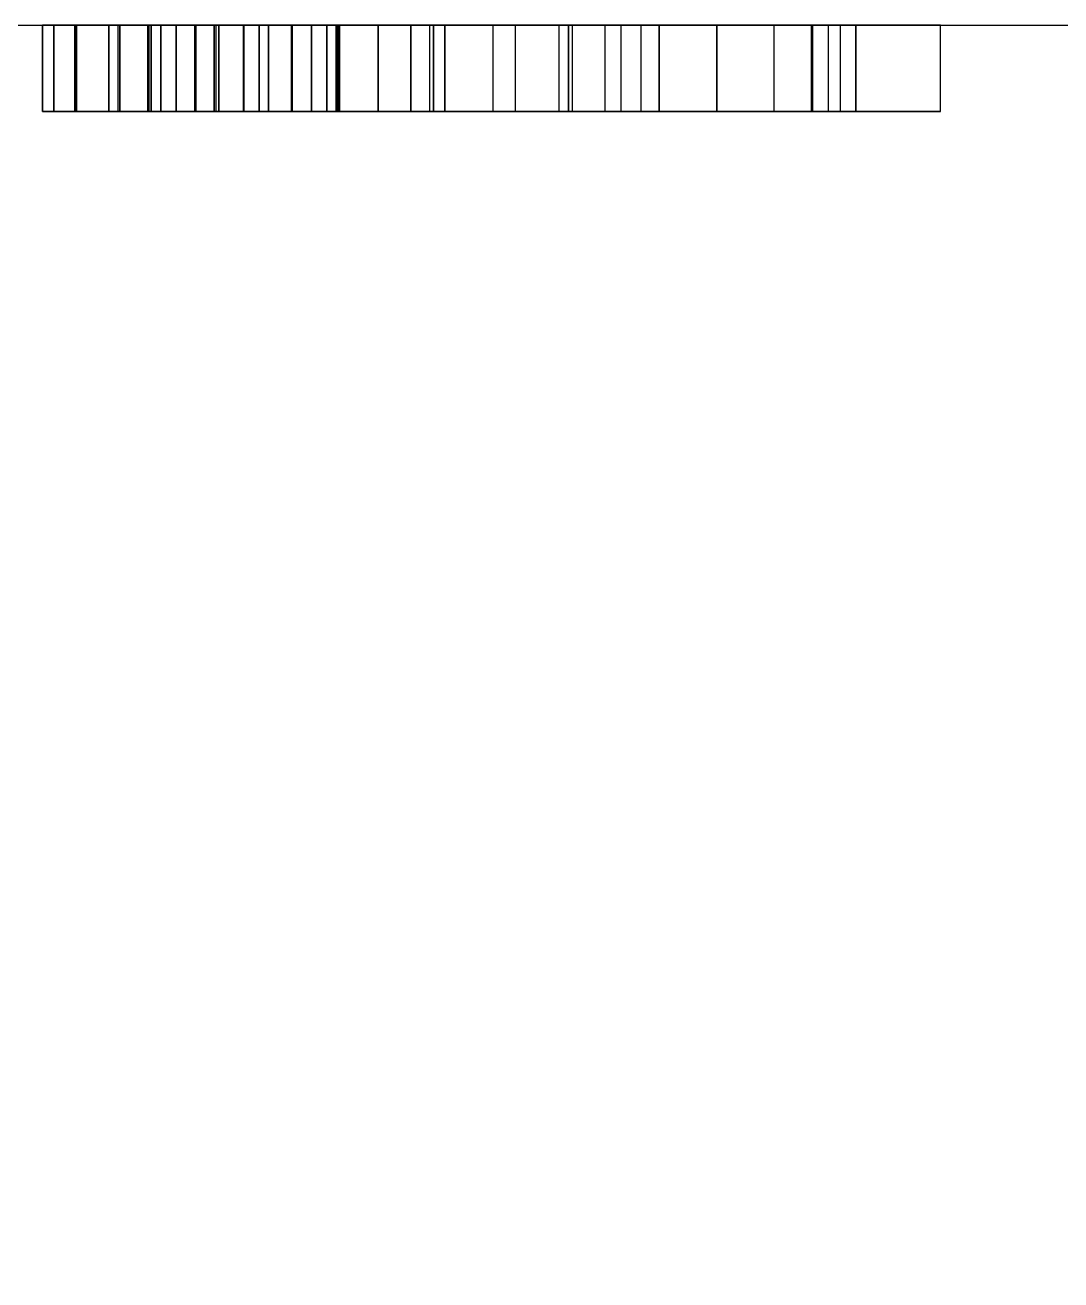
# Model space of a CAD drawing. Extents: x -1 to 891, y -1906 to 1.
# Drawn here: x 548.3 to 567.46, y -1248.22 to -1225 of the extents above; entities that cross this region are included whole.
import ezdxf

# ---------------------------------------------------------------- set-up
doc = ezdxf.new("R2010")
doc.units = 0
doc.linetypes.add('NASCOSTA', pattern=[9.525, 6.35, -3.175])
for name, color, linetype in [('IQ_200_2D', 1, 'Continuous'), ('IQ_204_2D', 7, 'Continuous'), ('IQ_WHITE_3D', 7, 'Continuous')]:
    doc.layers.add(name, color=color, linetype=linetype)

msp = doc.modelspace()

# ---------------------------------------------------------------- linework, layer by layer
at = {"layer": 'IQ_200_2D', "transparency": 33554687}
msp.add_line((0, -1225), (890, -1225), dxfattribs=at)
at = {"layer": 'IQ_204_2D', "linetype": 'NASCOSTA', "ltscale": 5, "transparency": 33554687}
msp.add_arc((902.296, -1171.883), 734.22, 184.148691, 269.0404, dxfattribs=at)

# ---------------------------------------------------------------- meshes
at = {"layer": 'IQ_WHITE_3D', "transparency": 33554582}
mesh = msp.add_polyface(dxfattribs=at)
corners = [(547.145, -1225, 196.821), (547.145, -1225, 191.632), (545.211, -1225, 191.709), (545.211, -1225, 196.821), (547.145, -1225, 185.594), (545.211, -1225, 185.594), (553.597, -1225, 187.723), (555.434, -1225, 186.86), (554.834, -1225, 186.179), (553.23, -1225, 187.442), (555.852, -1225, 187.665), (553.879, -1225, 188.09), (554.056, -1225, 188.518), (554.087, -1225, 185.662), (552.803, -1225, 187.265), (552.344, -1225, 187.204), (553.239, -1225, 185.34), (552.338, -1225, 185.232), (554.116, -1225, 188.976), (556.064, -1225, 191.36), (556.064, -1225, 188.548), (554.116, -1225, 193.713), (556.064, -1225, 193.713), (551.885, -1225, 187.265), (551.437, -1225, 185.343), (550.589, -1225, 185.668), (551.458, -1225, 187.442), (549.845, -1225, 186.187), (551.091, -1225, 187.723), (549.247, -1225, 186.87), (548.832, -1225, 187.677), (550.809, -1225, 188.09), (550.572, -1225, 188.976), (550.632, -1225, 188.518), (548.622, -1225, 188.56), (548.622, -1225, 191.36), (550.572, -1225, 193.713), (548.622, -1225, 193.713), (563.378, -1225, 188.19), (565.234, -1225, 185.594), (563.156, -1225, 185.594), (561.095, -1225, 188.462), (562.158, -1225, 189.895), (560.032, -1225, 189.879), (564.961, -1225, 193.712), (563.668, -1225, 191.951), (562.851, -1225, 193.712), (561.095, -1225, 191.281), (558.353, -1225, 187.54), (559.033, -1225, 185.594), (558.43, -1225, 192.07), (556.955, -1225, 185.594), (559.323, -1225, 193.712), (557.23, -1225, 193.712), (551.797, -1225, 178.057), (552.628, -1225, 176.685), (551.828, -1225, 176.685), (550.048, -1225, 179.133), (551.797, -1225, 180.577), (552.628, -1225, 180.577), (550.017, -1225, 180.577), (549.217, -1225, 180.577), (550.048, -1225, 176.685), (549.217, -1225, 176.685), (559.695, -1225, 176.685), (558.836, -1225, 176.685), (558.458, -1225, 177.525), (558.137, -1225, 178.292), (558.174, -1225, 180.576), (557.739, -1225, 179.311), (557.018, -1225, 177.525), (557.322, -1225, 178.292), (556.64, -1225, 176.685), (555.781, -1225, 176.685), (557.374, -1225, 180.576), (563.67, -1225, 177.485), (565.166, -1225, 177.485), (565.166, -1225, 176.685), (562.87, -1225, 176.685), (562.87, -1225, 180.577), (563.67, -1225, 180.577), (544.773, -1225, 177.696), (544.977, -1225, 177.963), (545.65, -1225, 177.575), (545.322, -1225, 177.147), (545.106, -1225, 178.274), (545.856, -1225, 178.073), (545.926, -1225, 178.607), (544.894, -1225, 176.819), (544.506, -1225, 177.491), (544.396, -1225, 176.613), (544.195, -1225, 177.363), (545.15, -1225, 178.607), (545.856, -1225, 179.142), (545.106, -1225, 178.941), (545.65, -1225, 179.64), (544.773, -1225, 179.518), (545.322, -1225, 180.067), (544.977, -1225, 179.251), (544.506, -1225, 179.723), (544.894, -1225, 180.395), (544.195, -1225, 179.852), (544.396, -1225, 180.602)]
mesh.append_faces([[corners[k] for k in face] for face in [(86, 85, 87)]], dxfattribs={"vtx0": -1, "vtx1": -1})
mesh.append_faces([[corners[k] for k in face] for face in [(47, 42, 43, 50)]], dxfattribs={"vtx0": -1, "vtx1": -1, "vtx3": -1})
mesh.append_faces([[corners[k] for k in face] for face in [(6, 7, 8, 9), (9, 8, 13, 14), (14, 13, 16), (18, 19, 20, 12), (12, 20, 10), (7, 6, 11), (15, 17, 24), (67, 66, 70, 71), (74, 69, 71, 73), (69, 74, 68), (90, 91, 89, 88), (92, 93, 87, 85), (93, 92, 94, 95), (96, 97, 95, 98), (95, 94, 98), (99, 100, 97, 96), (101, 102, 100, 99)]], dxfattribs={"vtx0": -1, "vtx2": -1})
mesh.append_faces([[corners[k] for k in face] for face in [(54, 55, 56, 57)]], dxfattribs={"vtx0": -1, "vtx3": -1})
mesh.append_faces([[corners[k] for k in face] for face in [(0, 1, 2, 3), (36, 32, 35, 37), (44, 45, 46), (51, 48, 49), (52, 47, 50, 53)]], dxfattribs={"vtx1": -1})
mesh.append_faces([[corners[k] for k in face] for face in [(60, 54, 57, 61)]], dxfattribs={"vtx1": -1, "vtx2": -1})
mesh.append_faces([[corners[k] for k in face] for face in [(42, 38, 41, 43)]], dxfattribs={"vtx1": -1, "vtx2": -1, "vtx3": -1})
mesh.append_faces([[corners[k] for k in face] for face in [(10, 7, 11, 12), (15, 14, 16, 17), (23, 15, 24, 25), (26, 23, 25, 27), (28, 26, 27, 29), (29, 30, 31, 28), (32, 33, 34, 35), (33, 31, 30, 34), (45, 42, 47, 46), (48, 43, 41, 49), (68, 64, 67, 69), (81, 82, 83, 84), (82, 85, 86, 83), (84, 88, 89, 81)]], dxfattribs={"vtx1": -1, "vtx3": -1})
mesh.append_faces([[corners[k] for k in face] for face in [(21, 22, 19, 18), (79, 80, 75, 78)]], dxfattribs={"vtx2": -1})
mesh.append_faces([[corners[k] for k in face] for face in [(64, 65, 66, 67), (70, 72, 73, 71)]], dxfattribs={"vtx2": -1, "vtx3": -1})
mesh.append_faces([[corners[k] for k in face] for face in [(1, 4, 5, 2), (38, 39, 40, 41), (54, 58, 59, 55), (57, 62, 63, 61), (75, 76, 77, 78)]], dxfattribs={"vtx3": -1})
mesh = msp.add_polyface(dxfattribs=at)
corners = [(548.622, -1226.6, 193.713), (548.622, -1225, 193.713), (548.622, -1225, 191.36), (548.622, -1226.6, 191.36)]
mesh.append_faces([[corners[k] for k in face] for face in [(0, 1, 2, 3)]])
mesh = msp.add_polyface(dxfattribs=at)
corners = [(548.622, -1226.6, 191.36), (548.622, -1225, 191.36), (548.622, -1225, 188.56), (548.622, -1226.6, 188.56)]
mesh.append_faces([[corners[k] for k in face] for face in [(0, 1, 2, 3)]])
mesh = msp.add_polyface(dxfattribs=at)
corners = [(556.064, -1226.6, 188.548), (555.852, -1226.6, 187.665), (555.434, -1226.6, 186.86), (554.834, -1226.6, 186.179), (554.087, -1226.6, 185.662), (553.239, -1226.6, 185.34), (552.338, -1226.6, 185.232), (551.437, -1226.6, 185.343), (550.589, -1226.6, 185.668), (549.845, -1226.6, 186.187), (549.247, -1226.6, 186.87), (548.832, -1226.6, 187.677), (548.622, -1226.6, 188.56), (548.622, -1225, 188.56), (548.832, -1225, 187.677), (549.247, -1225, 186.87), (549.845, -1225, 186.187), (550.589, -1225, 185.668), (551.437, -1225, 185.343), (552.338, -1225, 185.232), (553.239, -1225, 185.34), (554.087, -1225, 185.662), (554.834, -1225, 186.179), (555.434, -1225, 186.86), (555.852, -1225, 187.665), (556.064, -1225, 188.548)]
mesh.append_faces([[corners[k] for k in face] for face in [(13, 14, 11, 12), (0, 1, 24, 25)]], dxfattribs={"vtx1": -1})
mesh.append_faces([[corners[k] for k in face] for face in [(14, 15, 10, 11), (16, 17, 8, 9), (15, 16, 9, 10), (17, 18, 7, 8), (6, 7, 18, 19), (19, 20, 5, 6), (20, 21, 4, 5), (22, 23, 2, 3), (21, 22, 3, 4), (23, 24, 1, 2)]], dxfattribs={"vtx1": -1, "vtx3": -1})
mesh = msp.add_polyface(dxfattribs=at)
corners = [(549.217, -1226.6, 180.577), (549.217, -1225, 180.577), (549.217, -1225, 176.685), (549.217, -1226.6, 176.685)]
mesh.append_faces([[corners[k] for k in face] for face in [(0, 1, 2, 3)]])
mesh = msp.add_polyface(dxfattribs=at)
corners = [(551.797, -1226.6, 178.057), (551.797, -1225, 178.057), (550.017, -1225, 180.577), (550.017, -1226.6, 180.577)]
mesh.append_faces([[corners[k] for k in face] for face in [(0, 1, 2, 3)]])
mesh = msp.add_polyface(dxfattribs=at)
corners = [(550.048, -1226.6, 176.685), (550.048, -1225, 176.685), (550.048, -1225, 179.133), (550.048, -1226.6, 179.133)]
mesh.append_faces([[corners[k] for k in face] for face in [(0, 1, 2, 3)]])
mesh = msp.add_polyface(dxfattribs=at)
corners = [(550.048, -1226.6, 179.133), (550.048, -1225, 179.133), (551.828, -1225, 176.685), (551.828, -1226.6, 176.685)]
mesh.append_faces([[corners[k] for k in face] for face in [(0, 1, 2, 3)]])
mesh = msp.add_polyface(dxfattribs=at)
corners = [(550.572, -1226.6, 188.976), (550.632, -1226.6, 188.518), (550.809, -1226.6, 188.09), (551.091, -1226.6, 187.723), (551.458, -1226.6, 187.442), (551.885, -1226.6, 187.265), (552.344, -1226.6, 187.204), (552.803, -1226.6, 187.265), (553.23, -1226.6, 187.442), (553.597, -1226.6, 187.723), (553.879, -1226.6, 188.09), (554.056, -1226.6, 188.518), (554.116, -1226.6, 188.976), (554.116, -1225, 188.976), (554.056, -1225, 188.518), (553.879, -1225, 188.09), (553.597, -1225, 187.723), (553.23, -1225, 187.442), (552.803, -1225, 187.265), (552.344, -1225, 187.204), (551.885, -1225, 187.265), (551.458, -1225, 187.442), (551.091, -1225, 187.723), (550.809, -1225, 188.09), (550.632, -1225, 188.518), (550.572, -1225, 188.976)]
mesh.append_faces([[corners[k] for k in face] for face in [(0, 1, 24, 25)]], dxfattribs={"vtx1": -1})
mesh.append_faces([[corners[k] for k in face] for face in [(10, 11, 14, 15), (8, 9, 16, 17), (9, 10, 15, 16), (7, 8, 17, 18), (18, 19, 6, 7), (4, 5, 20, 21), (3, 4, 21, 22), (1, 2, 23, 24), (2, 3, 22, 23), (19, 20, 5, 6)]], dxfattribs={"vtx1": -1, "vtx3": -1})
mesh.append_faces([[corners[k] for k in face] for face in [(11, 12, 13, 14)]], dxfattribs={"vtx3": -1})
mesh = msp.add_polyface(dxfattribs=at)
corners = [(550.572, -1226.6, 188.976), (550.572, -1225, 188.976), (550.572, -1225, 193.713), (550.572, -1226.6, 193.713)]
mesh.append_faces([[corners[k] for k in face] for face in [(0, 1, 2, 3)]])
mesh = msp.add_polyface(dxfattribs=at)
corners = [(551.797, -1226.6, 180.577), (551.797, -1225, 180.577), (551.797, -1225, 178.057), (551.797, -1226.6, 178.057)]
mesh.append_faces([[corners[k] for k in face] for face in [(0, 1, 2, 3)]])
mesh = msp.add_polyface(dxfattribs=at)
corners = [(552.628, -1226.6, 176.685), (552.628, -1225, 176.685), (552.628, -1225, 180.577), (552.628, -1226.6, 180.577)]
mesh.append_faces([[corners[k] for k in face] for face in [(0, 1, 2, 3)]])
mesh = msp.add_polyface(dxfattribs=at)
corners = [(554.116, -1226.6, 193.713), (554.116, -1225, 193.713), (554.116, -1225, 188.976), (554.116, -1226.6, 188.976)]
mesh.append_faces([[corners[k] for k in face] for face in [(0, 1, 2, 3)]])
mesh = msp.add_polyface(dxfattribs=at)
corners = [(557.374, -1226.6, 180.576), (557.374, -1225, 180.576), (555.781, -1225, 176.685), (555.781, -1226.6, 176.685)]
mesh.append_faces([[corners[k] for k in face] for face in [(0, 1, 2, 3)]])
mesh = msp.add_polyface(dxfattribs=at)
corners = [(556.064, -1226.6, 188.548), (556.064, -1225, 188.548), (556.064, -1225, 191.36), (556.064, -1226.6, 191.36)]
mesh.append_faces([[corners[k] for k in face] for face in [(0, 1, 2, 3)]])
mesh = msp.add_polyface(dxfattribs=at)
corners = [(556.064, -1226.6, 191.36), (556.064, -1225, 191.36), (556.064, -1225, 193.713), (556.064, -1226.6, 193.713)]
mesh.append_faces([[corners[k] for k in face] for face in [(0, 1, 2, 3)]])
mesh = msp.add_polyface(dxfattribs=at)
corners = [(558.353, -1226.6, 187.54), (558.353, -1225, 187.54), (556.955, -1225, 185.594), (556.955, -1226.6, 185.594)]
mesh.append_faces([[corners[k] for k in face] for face in [(0, 1, 2, 3)]])
mesh = msp.add_polyface(dxfattribs=at)
corners = [(559.695, -1226.6, 176.685), (559.695, -1225, 176.685), (558.174, -1225, 180.576), (558.174, -1226.6, 180.576)]
mesh.append_faces([[corners[k] for k in face] for face in [(0, 1, 2, 3)]])
mesh = msp.add_polyface(dxfattribs=at)
corners = [(560.032, -1226.6, 189.879), (560.032, -1225, 189.879), (558.353, -1225, 187.54), (558.353, -1226.6, 187.54)]
mesh.append_faces([[corners[k] for k in face] for face in [(0, 1, 2, 3)]])
mesh = msp.add_polyface(dxfattribs=at)
corners = [(558.43, -1226.6, 192.07), (558.43, -1225, 192.07), (560.032, -1225, 189.879), (560.032, -1226.6, 189.879)]
mesh.append_faces([[corners[k] for k in face] for face in [(0, 1, 2, 3)]])
mesh = msp.add_polyface(dxfattribs=at)
corners = [(559.033, -1226.6, 185.594), (559.033, -1225, 185.594), (561.095, -1225, 188.462), (561.095, -1226.6, 188.462)]
mesh.append_faces([[corners[k] for k in face] for face in [(0, 1, 2, 3)]])
mesh = msp.add_polyface(dxfattribs=at)
corners = [(561.095, -1226.6, 191.281), (561.095, -1225, 191.281), (559.323, -1225, 193.712), (559.323, -1226.6, 193.712)]
mesh.append_faces([[corners[k] for k in face] for face in [(0, 1, 2, 3)]])
mesh = msp.add_polyface(dxfattribs=at)
corners = [(561.095, -1226.6, 188.462), (561.095, -1225, 188.462), (563.156, -1225, 185.594), (563.156, -1226.6, 185.594)]
mesh.append_faces([[corners[k] for k in face] for face in [(0, 1, 2, 3)]])
mesh = msp.add_polyface(dxfattribs=at)
corners = [(562.851, -1226.6, 193.712), (562.851, -1225, 193.712), (561.095, -1225, 191.281), (561.095, -1226.6, 191.281)]
mesh.append_faces([[corners[k] for k in face] for face in [(0, 1, 2, 3)]])
mesh = msp.add_polyface(dxfattribs=at)
corners = [(562.158, -1226.6, 189.895), (562.158, -1225, 189.895), (563.668, -1225, 191.951), (563.668, -1226.6, 191.951)]
mesh.append_faces([[corners[k] for k in face] for face in [(0, 1, 2, 3)]])
mesh = msp.add_polyface(dxfattribs=at)
corners = [(562.87, -1226.6, 180.577), (562.87, -1225, 180.577), (562.87, -1225, 176.685), (562.87, -1226.6, 176.685)]
mesh.append_faces([[corners[k] for k in face] for face in [(0, 1, 2, 3)]])
mesh = msp.add_polyface(dxfattribs=at)
corners = [(565.234, -1226.6, 185.594), (565.234, -1225, 185.594), (563.378, -1225, 188.19), (563.378, -1226.6, 188.19)]
mesh.append_faces([[corners[k] for k in face] for face in [(0, 1, 2, 3)]])
mesh = msp.add_polyface(dxfattribs=at)
corners = [(563.67, -1226.6, 177.485), (563.67, -1225, 177.485), (563.67, -1225, 180.577), (563.67, -1226.6, 180.577)]
mesh.append_faces([[corners[k] for k in face] for face in [(0, 1, 2, 3)]])
mesh = msp.add_polyface(dxfattribs=at)
corners = [(545.211, -1226.6, 191.709), (545.211, -1226.6, 185.594), (547.145, -1226.6, 191.632), (547.145, -1226.6, 196.821), (545.211, -1226.6, 196.821), (547.145, -1226.6, 185.594), (551.091, -1226.6, 187.723), (549.247, -1226.6, 186.87), (549.845, -1226.6, 186.187), (551.458, -1226.6, 187.442), (548.832, -1226.6, 187.677), (550.809, -1226.6, 188.09), (550.632, -1226.6, 188.518), (550.589, -1226.6, 185.668), (551.885, -1226.6, 187.265), (551.437, -1226.6, 185.343), (552.344, -1226.6, 187.204), (548.622, -1226.6, 191.36), (550.572, -1226.6, 188.976), (550.572, -1226.6, 193.713), (548.622, -1226.6, 193.713), (548.622, -1226.6, 188.56), (552.338, -1226.6, 185.232), (553.239, -1226.6, 185.34), (552.803, -1226.6, 187.265), (554.087, -1226.6, 185.662), (553.23, -1226.6, 187.442), (553.597, -1226.6, 187.723), (554.834, -1226.6, 186.179), (555.434, -1226.6, 186.86), (555.852, -1226.6, 187.665), (553.879, -1226.6, 188.09), (554.056, -1226.6, 188.518), (556.064, -1226.6, 188.548), (556.064, -1226.6, 191.36), (554.116, -1226.6, 188.976), (556.064, -1226.6, 193.713), (554.116, -1226.6, 193.713), (558.353, -1226.6, 187.54), (556.955, -1226.6, 185.594), (559.033, -1226.6, 185.594), (561.095, -1226.6, 188.462), (560.032, -1226.6, 189.879), (562.158, -1226.6, 189.895), (561.095, -1226.6, 191.281), (558.43, -1226.6, 192.07), (559.323, -1226.6, 193.712), (557.23, -1226.6, 193.712), (563.378, -1226.6, 188.19), (563.156, -1226.6, 185.594), (565.234, -1226.6, 185.594), (563.668, -1226.6, 191.951), (562.851, -1226.6, 193.712), (564.961, -1226.6, 193.712), (549.217, -1226.6, 176.685), (550.048, -1226.6, 176.685), (550.048, -1226.6, 179.133), (550.017, -1226.6, 180.577), (549.217, -1226.6, 180.577), (551.797, -1226.6, 178.057), (551.828, -1226.6, 176.685), (552.628, -1226.6, 176.685), (552.628, -1226.6, 180.577), (551.797, -1226.6, 180.577), (555.781, -1226.6, 176.685), (556.64, -1226.6, 176.685), (557.018, -1226.6, 177.525), (557.374, -1226.6, 180.576), (557.322, -1226.6, 178.292), (557.739, -1226.6, 179.311), (558.137, -1226.6, 178.292), (558.458, -1226.6, 177.525), (558.836, -1226.6, 176.685), (559.695, -1226.6, 176.685), (558.174, -1226.6, 180.576), (563.67, -1226.6, 177.485), (563.67, -1226.6, 180.577), (562.87, -1226.6, 180.577), (562.87, -1226.6, 176.685), (565.166, -1226.6, 176.685), (565.166, -1226.6, 177.485), (544.773, -1226.6, 177.696), (544.506, -1226.6, 177.491), (545.322, -1226.6, 177.147), (545.65, -1226.6, 177.575), (544.977, -1226.6, 177.963), (545.856, -1226.6, 178.073), (545.106, -1226.6, 178.274), (545.926, -1226.6, 178.607), (545.15, -1226.6, 178.607), (544.773, -1226.6, 179.518), (544.977, -1226.6, 179.251), (545.65, -1226.6, 179.64), (545.322, -1226.6, 180.067), (545.856, -1226.6, 179.142), (545.106, -1226.6, 178.941)]
mesh.append_faces([[corners[k] for k in face] for face in [(2, 1, 5), (17, 18, 19, 20), (48, 41, 49, 50)]], dxfattribs={"vtx0": -1})
mesh.append_faces([[corners[k] for k in face] for face in [(28, 26, 25), (71, 70, 66), (81, 84, 85)]], dxfattribs={"vtx0": -1, "vtx1": -1})
mesh.append_faces([[corners[k] for k in face] for face in [(42, 43, 44, 45)]], dxfattribs={"vtx0": -1, "vtx1": -1, "vtx2": -1})
mesh.append_faces([[corners[k] for k in face] for face in [(6, 7, 8, 9), (9, 8, 13, 14), (15, 16, 14, 13), (18, 17, 21, 12), (12, 21, 10), (7, 6, 11), (16, 15, 22), (23, 24, 16, 22), (25, 26, 24, 23), (41, 42, 38, 40), (44, 43, 51, 52), (74, 69, 70, 73), (69, 74, 67), (86, 87, 85, 84), (87, 86, 88, 89), (94, 95, 89, 88), (95, 94, 92, 91)]], dxfattribs={"vtx0": -1, "vtx2": -1})
mesh.append_faces([[corners[k] for k in face] for face in [(41, 48, 43, 42), (66, 70, 68, 64)]], dxfattribs={"vtx0": -1, "vtx2": -1, "vtx3": -1})
mesh.append_faces([[corners[k] for k in face] for face in [(56, 57, 58, 54)]], dxfattribs={"vtx0": -1, "vtx3": -1})
mesh.append_faces([[corners[k] for k in face] for face in [(4, 0, 3)]], dxfattribs={"vtx1": -1})
mesh.append_faces([[corners[k] for k in face] for face in [(60, 61, 59)]], dxfattribs={"vtx1": -1, "vtx2": -1})
mesh.append_faces([[corners[k] for k in face] for face in [(0, 1, 2, 3), (10, 7, 11, 12), (27, 26, 28, 29), (29, 30, 31, 27), (32, 31, 30, 33), (33, 34, 35, 32), (59, 57, 56, 60), (67, 64, 68, 69), (81, 82, 83, 84), (90, 91, 92, 93)]], dxfattribs={"vtx1": -1, "vtx3": -1})
mesh.append_faces([[corners[k] for k in face] for face in [(38, 39, 40), (46, 47, 45, 44), (51, 53, 52), (54, 55, 56), (62, 63, 59, 61), (64, 65, 66), (79, 80, 75, 78)]], dxfattribs={"vtx2": -1})
mesh.append_faces([[corners[k] for k in face] for face in [(71, 72, 73, 70)]], dxfattribs={"vtx2": -1, "vtx3": -1})
mesh.append_faces([[corners[k] for k in face] for face in [(34, 36, 37, 35), (75, 76, 77, 78)]], dxfattribs={"vtx3": -1})

doc.saveas('drawing.dxf')
